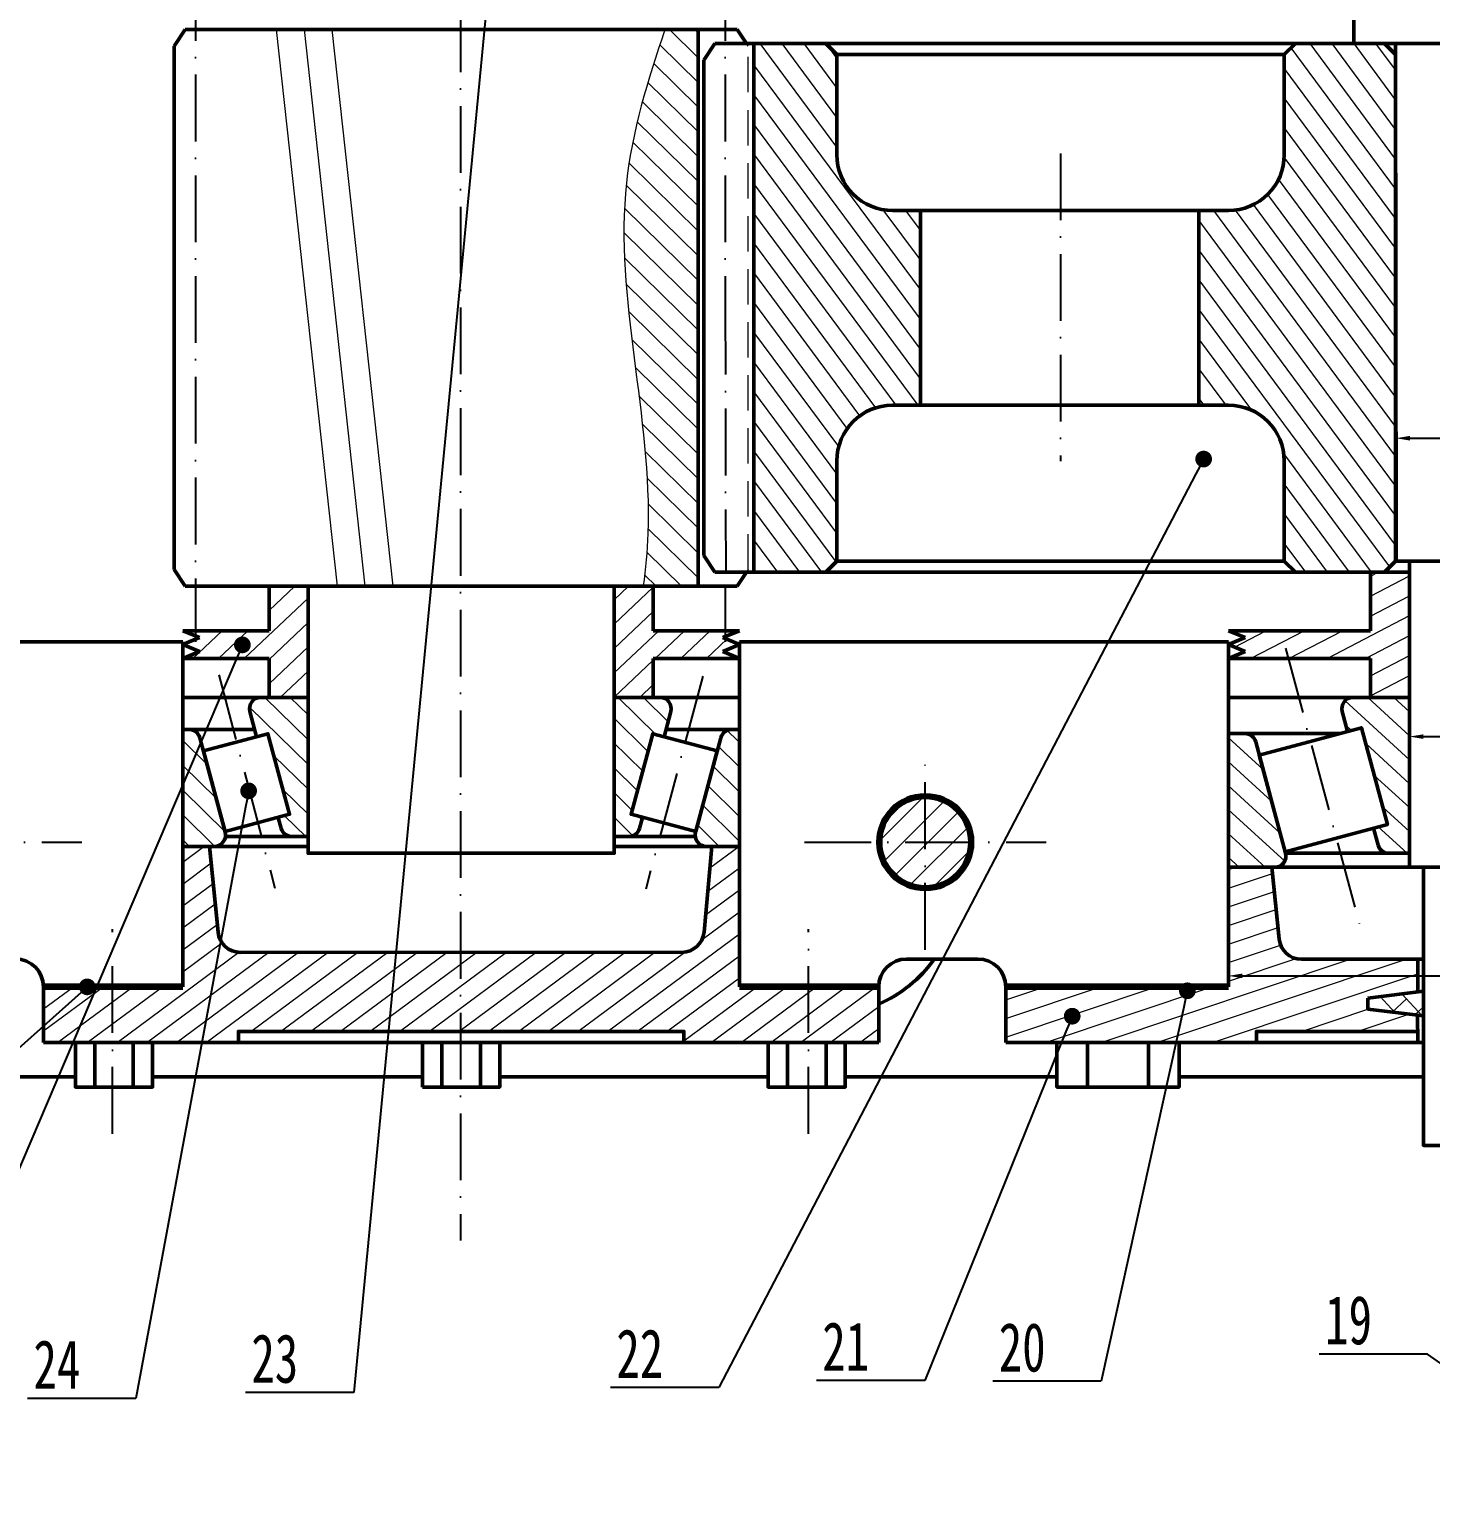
# Model space of a CAD drawing. Header units: millimetres. Extents: x -421 to 1277, y -203 to 960.
# Drawn here: x -77.4 to 174.2, y -115.7 to 150 of the extents above; entities that cross this region are included whole.
import ezdxf
from ezdxf import colors
from ezdxf.entities.mleader import LeaderData, LeaderLine
from ezdxf.math import Vec2, Vec3

# ---------------------------------------------------------------- set-up
doc = ezdxf.new("R2010")
doc.units = ezdxf.units.MM
doc.linetypes.add('ACAD_ISO10W100', pattern=[18, 12, -3, 0, -3])
doc.linetypes.add('DASHED2', pattern=[9.525, 6.35, -3.175])
doc.layers.add('center line', color=7, linetype='ACAD_ISO10W100')
for name, color, linetype, lineweight in [('label', 7, 'Continuous', 18), ('normal', 7, 'Continuous', 18), ('outline', 7, 'Continuous', 50), ('SOLID', 7, 'Continuous', 100)]:
    doc.layers.add(name, color=color, linetype=linetype, lineweight=lineweight)
doc.layers.add('show hint', color=7, linetype='DASHED2', lineweight=18, plot=False)
doc.styles.get("Standard").update_dxf_attribs({"font": '', "width": 0.707})
doc.styles.get('Standard').set_extended_font_data('SimSun')
doc.dimstyles.new('ISO-25', dxfattribs={"dimtxt": 2.5, "dimasz": 2.5, "dimexe": 1.25, "dimexo": 0.625, "dimtad": 1, "dimtxsty": 'Standard', "dimcen": 2.5, "dimadec": 0, "dimazin": 0, "dimtfac": 1, "dimtmove": 0, "dimatfit": 3, "dimfxl": 1, "dimarcsym": 0})
pattern_1 = [(315.5116, (11.2814, 1021.42), (2.224928, 2.265021), [])]

# ---------------------------------------------------------------- blocks, each defined once
blk = doc.blocks.new('_Dot')
at = {"color": 0, "linetype": 'ByBlock', "lineweight": -2}
blk.add_line((-0.5, 0), (-1, 0), dxfattribs=at)
at = {"color": 0, "linetype": 'ByBlock', "const_width": 0.5}
blk.add_lwpolyline([(-0.25, 0, 1), (0.25, 0, 1)], format="xyb", close=True, dxfattribs=at)
blk = doc.blocks.new('*D17')
at = {"layer": 'Defpoints', "color": 0, "transparency": 16777216}
for p in [(137.96, -0.5), (287.96, -0.5), (287.96, -20.02)]:
    blk.add_point(p, dxfattribs=at)
at = {"layer": 'label', "color": 0, "lineweight": -2, "transparency": 16777216}
for p, q in [((137.96, -1.12), (137.96, -21.27)), ((287.96, -1.12), (287.96, -21.27)), ((140.46, -20.02), (285.46, -20.02))]:
    blk.add_line(p, q, dxfattribs=at)
at = {"layer": 'label', "color": 0, "transparency": 16777216}
for points in [[(140.46, -19.6), (140.46, -20.44), (137.96, -20.02)], [(285.46, -19.6), (285.46, -20.44), (287.96, -20.02)]]:
    blk.add_solid(points, dxfattribs=at)
at = {"layer": 'label', "color": 0, "transparency": 16777216, "insert": (212.96, -14.1), "char_height": 8.75, "attachment_point": 5}
blk.add_mtext('%%c150H7/h6', dxfattribs=at)
blk = doc.blocks.new('*D18')
at = {"layer": 'Defpoints', "color": 0, "transparency": 16777216}
for p in [(170.46, 30), (255.46, 30), (255.46, 22.97)]:
    blk.add_point(p, dxfattribs=at)
at = {"layer": 'label', "color": 0, "lineweight": -2, "transparency": 16777216}
for p, q in [((170.46, 29.38), (170.46, 21.72)), ((255.46, 29.38), (255.46, 21.72)), ((172.96, 22.97), (252.96, 22.97))]:
    blk.add_line(p, q, dxfattribs=at)
at = {"layer": 'label', "color": 0, "transparency": 16777216}
for points in [[(172.96, 23.38), (172.96, 22.55), (170.46, 22.97)], [(252.96, 23.38), (252.96, 22.55), (255.46, 22.97)]]:
    blk.add_solid(points, dxfattribs=at)
at = {"layer": 'label', "color": 0, "transparency": 16777216, "insert": (212.82, 27.97), "char_height": 8.75, "attachment_point": 5}
blk.add_mtext('%%c85k6', dxfattribs=at)
blk = doc.blocks.new('*D19')
at = {"layer": 'Defpoints', "color": 0, "transparency": 16777216}
for p in [(258, 76.58), (168.04, 54.51), (258, 54.59)]:
    blk.add_point(p, dxfattribs=at)
at = {"layer": 'label', "color": 0, "lineweight": -2, "transparency": 16777216}
for p, q in [((168.04, 55.13), (168.04, 77.83)), ((258, 55.21), (258, 77.83)), ((170.54, 76.58), (255.5, 76.58))]:
    blk.add_line(p, q, dxfattribs=at)
at = {"layer": 'label', "color": 0, "transparency": 16777216}
for points in [[(170.54, 77), (170.54, 76.16), (168.04, 76.58)], [(255.5, 77), (255.5, 76.16), (258, 76.58)]]:
    blk.add_solid(points, dxfattribs=at)
at = {"layer": 'label', "color": 0, "transparency": 16777216, "insert": (213.02, 82.5), "char_height": 8.75, "attachment_point": 5}
blk.add_mtext('%%c90H7/r6', dxfattribs=at)

msp = doc.modelspace()

# ---------------------------------------------------------------- hatches: boundary and pattern name
at = {"layer": 'label', "transparency": 33554687}
h = msp.add_hatch(dxfattribs=at)
h.set_pattern_fill('ANSI31', color=256)
h.set_pattern_definition([(45, (212.8208, 730), (-2.245064, 2.245064), [])])
h.paths.add_polyline_path([(-246.593, 12), (-246.593, 4), (-238.593, 4, 0.4142136)])
h.paths.add_polyline_path([(-238.593, 4), (-246.593, 4), (-246.593, -4, 0.4142136)])
h.paths.add_polyline_path([(-246.593, 4), (-254.593, 4, 0.4142136), (-246.593, -4)])
h.paths.add_polyline_path([(-246.593, 12, 0.0150336), (-247.074, 11.986), (-254.593, 4.028, 0.0008863), (-254.593, 4), (-246.593, 4)])
h.paths.add_polyline_path([(-247.074, 11.986, 0.3956841), (-254.593, 4.028)], flags=17)
h.paths.add_polyline_path([(-83.25, 4), (-91.25, 4), (-91.25, -4, 0.4142136)])
h.paths.add_polyline_path([(-91.25, 12), (-91.25, 4), (-83.25, 4, 0.4142136)])
h.paths.add_polyline_path([(-91.25, 12, 0.4142136), (-99.25, 4), (-91.25, 4)])
h.paths.add_polyline_path([(-91.25, 4), (-99.25, 4, 0.4142136), (-91.25, -4)])
h.paths.add_polyline_path([(91.495, 4), (83.495, 4), (83.495, -4, 0.4142136)])
h.paths.add_polyline_path([(83.495, 12), (83.495, 4), (91.495, 4, 0.4142136)])
h.paths.add_polyline_path([(83.495, 12, 0.4142136), (75.495, 4), (83.495, 4)])
h.paths.add_polyline_path([(83.495, 4), (75.495, 4, 0.4142136), (83.495, -4)])
h.paths.add_polyline_path([(440.64, 70), (432.64, 70), (432.64, 62, 0.4142136)])
h.paths.add_polyline_path([(432.64, 78), (432.64, 70), (440.64, 70, 0.4142136)])
h.paths.add_polyline_path([(432.64, 78, 0.4142136), (424.64, 70), (432.64, 70)])
h.paths.add_polyline_path([(432.64, 70), (424.64, 70, 0.4142136), (432.64, 62)])
h.paths.add_polyline_path([(432.64, 208), (432.64, 200), (440.64, 200, 0.4142136)])
h.paths.add_polyline_path([(440.64, 200), (432.64, 200), (432.64, 192, 0.4142136)])
h.paths.add_polyline_path([(432.64, 200), (424.64, 200, 0.4142136), (432.64, 192)])
h.paths.add_polyline_path([(432.64, 208, 0.4142136), (424.64, 200), (432.64, 200)])
h.paths.add_polyline_path([(349.701, 266), (341.701, 266), (341.701, 258, 0.4142136)])
h.paths.add_polyline_path([(341.701, 274), (341.701, 266), (349.701, 266, 0.4142136)])
h.paths.add_polyline_path([(341.701, 274, 0.4142136), (333.701, 266), (341.701, 266)])
h.paths.add_polyline_path([(341.701, 266), (333.701, 266, 0.4142136), (341.701, 258)])
h.paths.add_polyline_path([(91.495, 266), (83.495, 266), (83.495, 258, 0.4142136)])
h.paths.add_polyline_path([(83.495, 274), (83.495, 266), (91.495, 266, 0.4142136)])
h.paths.add_polyline_path([(83.495, 274, 0.4142136), (75.495, 266), (83.495, 266)])
h.paths.add_polyline_path([(83.495, 266), (75.495, 266, 0.4142136), (83.495, 258)])
h.paths.add_polyline_path([(-83.25, 266), (-91.25, 266), (-91.25, 258, 0.4142136)])
h.paths.add_polyline_path([(-91.25, 274), (-91.25, 266), (-83.25, 266, 0.4142136)])
h.paths.add_polyline_path([(-91.25, 274, 0.4142136), (-99.25, 266), (-91.25, 266)])
h.paths.add_polyline_path([(-91.25, 266), (-99.25, 266, 0.4142136), (-91.25, 258)])
h.paths.add_polyline_path([(-238.593, 266), (-246.593, 266), (-246.593, 258, 0.4142136)])
h.paths.add_polyline_path([(-246.593, 274), (-246.593, 266), (-238.593, 266, 0.4142136)])
h.paths.add_polyline_path([(-246.593, 274, 0.4142136), (-254.593, 266), (-246.593, 266)])
h.paths.add_polyline_path([(-246.593, 266), (-254.593, 266, 0.4142136), (-246.593, 258)])
h.paths.add_polyline_path([(-305.361, 200), (-313.361, 200), (-313.361, 192, 0.4142136)])
h.paths.add_polyline_path([(-313.361, 208), (-313.361, 200), (-305.361, 200, 0.4142136)])
h.paths.add_polyline_path([(-313.361, 208, 0.4142136), (-321.361, 200), (-313.361, 200)])
h.paths.add_polyline_path([(-313.361, 200), (-321.361, 200, 0.4142136), (-313.361, 192)])
h.paths.add_polyline_path([(-305.361, 70), (-313.361, 70), (-313.361, 62, 0.4142136)])
h.paths.add_polyline_path([(-313.361, 78), (-313.361, 70), (-305.361, 70, 0.4142136)])
h.paths.add_polyline_path([(-313.361, 78, 0.4142136), (-321.361, 70), (-313.361, 70)])
h.paths.add_polyline_path([(-313.361, 70), (-321.361, 70, 0.4142136), (-313.361, 62)])
h = msp.add_hatch(dxfattribs=at)
h.set_pattern_fill('ANSI31', color=256, scale=0.63)
h.set_pattern_definition([(45, (212.8208, 730), (-1.4143903, 1.4143903), [])])
h.paths.add_polyline_path([(404.794, 269.162), (404.794, 266.162), (407.794, 266.162, 0.4142136)])
h.paths.add_polyline_path([(404.794, 266.162), (401.794, 266.162, 0.4142136), (404.794, 263.162)])
h.paths.add_polyline_path([(407.794, 266.162), (404.794, 266.162), (404.794, 263.162, 0.4142136)])
h.paths.add_polyline_path([(404.794, 269.162, 0.4142136), (401.794, 266.162), (404.794, 266.162)])
h.paths.add_polyline_path([(-282.794, 3.838), (-285.794, 3.838), (-285.794, 0.838, 0.4142136)])
h.paths.add_polyline_path([(-285.794, 6.838, 0.4142136), (-288.794, 3.838), (-285.794, 3.838)])
h.paths.add_polyline_path([(-285.794, 6.838), (-285.794, 3.838), (-282.794, 3.838, 0.4142136)])
h.paths.add_polyline_path([(-285.794, 3.838), (-288.794, 3.838, 0.4142136), (-285.794, 0.838)])
at = {"layer": 'normal', "transparency": 33554687}
h = msp.add_hatch(dxfattribs=at)
h.set_pattern_fill('ANSI38', color=256, angle=88)
h.set_pattern_definition([(133, (-334.5, 135), (-2.322048, -2.165345), []), (223, (-334.5, 135), (-2.478751, -6.652738), [7.9375, -4.7625])])
h.paths.add_polyline_path([(-194.861, 293.75), (-194.861, 295.75), (-200.861, 295.12), (-200.861, 290.35), (-194.861, 289.75)])
h.paths.add_polyline_path([(-148.861, 295.12), (-154.861, 295.75), (-154.861, 289.75), (-148.861, 290.35)])
h.paths.add_polyline_path([(172.96, -22.772), (162.96, -24), (162.96, -26), (172.96, -27.228)])
h.paths.add_polyline_path([(262.96, -24), (252.96, -22.772), (252.96, -27.228), (262.96, -26)])
h = msp.add_hatch(dxfattribs=at)
h.set_pattern_fill('ANSI31', color=256, angle=176)
h.set_pattern_definition(pattern_1)
edge = h.paths.add_edge_path()
edge.add_spline(control_points=[(32.158, 135), (31.103, 130.853), (28.819, 119.34), (29.398, 107.557), (30.164, 100)], knot_values=[19.9047075, 19.9047075, 19.9047075, 19.9047075, 32.7596073, 55.4048877, 55.4048877, 55.4048877, 55.4048877], degree=3, periodic=0)
edge.add_line((30.164, 100), (42.704, 100))
edge.add_line((42.704, 100), (42.704, 135))
edge.add_line((42.704, 135), (32.158, 135))
edge = h.paths.add_edge_path()
edge.add_spline(control_points=[(36.735, 150), (35.049, 145.015), (33.436, 140.023), (32.158, 135)], knot_values=[4.334826, 4.334826, 4.334826, 4.334826, 19.9047075, 19.9047075, 19.9047075, 19.9047075], degree=3, periodic=0)
edge.add_line((32.158, 135), (42.704, 135))
edge.add_line((42.704, 135), (42.704, 150))
edge.add_line((42.704, 150), (36.735, 150))
edge = h.paths.add_edge_path()
edge.add_spline(control_points=[(30.164, 100), (31.534, 86.478), (34.794, 69.605), (33.257, 53.132), (32.825, 50)], knot_values=[55.4048877, 55.4048877, 55.4048877, 55.4048877, 95.9221993, 105.4780215, 105.4780215, 105.4780215, 105.4780215], degree=3, periodic=0)
edge.add_line((32.825, 50), (42.704, 50))
edge.add_line((42.704, 50), (42.704, 100))
edge.add_line((42.704, 100), (30.164, 100))
h = msp.add_hatch(dxfattribs=at)
h.set_pattern_fill('ANSI31', color=256, angle=167)
h.set_pattern_definition([(306.5116, (11.2814, 1021.42), (2.551863, 1.889079), [])])
h.paths.add_polyline_path([(132.615, 100), (132.615, 82.5), (137.96, 82.5, -0.4142136), (147.96, 72.5), (147.96, 54.499), (149.959, 52.5), (165.96, 52.5), (167.96, 54.5), (167.96, 100)])
h.paths.add_polyline_path([(147.96, 135), (147.96, 127.5, -0.414216), (137.96, 117.5), (132.615, 117.5), (132.615, 100), (167.96, 100), (167.96, 135)])
h.paths.add_polyline_path([(149.96, 147.5), (147.96, 145.5), (147.96, 135), (167.96, 135), (167.96, 145.5), (165.96, 147.5)])
h.paths.add_polyline_path([(67.615, 127.5), (67.615, 135), (52.704, 135), (52.704, 100), (82.615, 100), (82.615, 117.5), (77.615, 117.5, -0.4142136)])
h.paths.add_polyline_path([(52.704, 147.5), (52.704, 135), (67.615, 135), (67.615, 145.5), (65.615, 147.5)])
h.paths.add_polyline_path([(52.704, 100), (52.704, 52.5), (65.614, 52.5), (67.614, 54.5), (67.614, 72.5, -0.4142136), (77.614, 82.5), (82.615, 82.5), (82.615, 100)])
h.paths.add_polyline_path([(257.961, 100), (258.002, 54.458), (259.96, 52.5), (262.46, 52.5), (275.961, 52.5), (277.96, 54.499), (277.96, 72.5, -0.4142136), (287.96, 82.5), (293.305, 82.5), (293.305, 100)])
h.paths.add_polyline_path([(257.929, 135), (257.961, 100), (293.305, 100), (293.305, 117.5), (287.96, 117.5, -0.414216), (277.96, 127.5), (277.96, 135)])
h.paths.add_polyline_path([(259.96, 147.5), (257.92, 145.5), (257.929, 135), (277.96, 135), (277.96, 145.5), (275.96, 147.5)])
h.paths.add_polyline_path([(358.305, 135), (358.305, 127.5, -0.4142136), (348.305, 117.5), (343.305, 117.5), (343.305, 100), (373.216, 100), (373.216, 135)])
h.paths.add_polyline_path([(360.304, 147.5), (358.305, 145.5), (358.305, 135), (373.216, 135), (373.216, 147.5)])
h.paths.add_polyline_path([(343.305, 100), (343.305, 82.5), (348.305, 82.5, -0.4142136), (358.305, 72.5), (358.305, 54.5), (360.305, 52.5), (373.216, 52.5), (373.216, 100)])
h = msp.add_hatch(dxfattribs=at)
h.set_pattern_fill('ANSI31', color=256, angle=248)
h.set_pattern_definition([(27.5116, (11.2814, 1021.42), (-1.466622, 2.815962), [])])
h.paths.add_polyline_path([(262.46, 37), (287.959, 37), (284.96, 38.25), (287.96, 39.5), (284.96, 40.75), (287.96, 42), (262.46, 42), (262.46, 52.5), (255.46, 52.5), (255.46, 30), (262.46, 30)])
h.paths.add_polyline_path([(163.46, 37), (163.46, 30), (170.46, 30), (170.46, 52.5), (165.46, 52.5), (163.46, 52.5), (163.46, 42), (137.96, 42), (140.96, 40.75), (137.96, 39.5), (140.96, 38.25), (137.96, 37)])
h = msp.add_hatch(dxfattribs=at)
h.set_pattern_fill('ANSI31', color=256, angle=264)
h.set_pattern_definition([(43.5116, (11.2814, 1021.42), (-2.185992, 2.302621), [])])
h.paths.add_polyline_path([(34.639, 42), (34.639, 50), (27.639, 50), (27.639, 40), (27.639, 30), (34.639, 30), (34.639, 37), (50.139, 37), (47.139, 38.25), (50.139, 39.5), (47.139, 40.75), (47.565, 40.928), (47.565, 42)])
h.paths.add_polyline_path([(-34.361, 42), (-47.565, 42), (-47.565, 41.044), (-46.861, 40.75), (-49.861, 39.5), (-46.861, 38.25), (-49.861, 37), (-34.361, 37), (-34.361, 30), (-27.361, 30), (-27.361, 40), (-27.361, 50), (-34.361, 50)])
h = msp.add_hatch(dxfattribs=at)
h.set_pattern_fill('ANSI31', color=256, angle=176)
h.set_pattern_definition(pattern_1)
h.paths.add_polyline_path([(-46.146, 20.386), (-46.784, 22.768, 0.3394543), (-48.716, 24.25), (-49.861, 24.25), (-49.861, 3.25), (-44.161, 3.25, 0.5142155), (-42.268, 5.896), (-42.264, 5.897)])
h.paths.add_polyline_path([(-27.361, 30), (-35.866, 30, 0.4931454), (-37.798, 27.482), (-36.583, 22.949), (-34.555, 23.492), (-30.673, 9.003), (-32.701, 8.46), (-32.171, 6.482, 0.3394543), (-30.239, 5), (-27.361, 5)])
h = msp.add_hatch(dxfattribs=at)
h.set_pattern_fill('ANSI31', color=256, angle=176)
h.set_pattern_definition(pattern_1)
h.paths.add_polyline_path([(46.146, 20.386), (46.784, 22.768, -0.3394543), (48.716, 24.25), (49.861, 24.25), (49.861, 3.25), (44.161, 3.25, -0.5142155), (42.268, 5.896), (42.264, 5.897)])
h.paths.add_polyline_path([(27.361, 30), (35.866, 30, -0.4931454), (37.798, 27.482), (36.583, 22.949), (34.555, 23.492), (30.673, 9.003), (32.701, 8.46), (32.171, 6.482, -0.3394543), (30.239, 5), (27.361, 5)])
h = msp.add_hatch(dxfattribs=at)
h.set_pattern_fill('ANSI31', color=256, angle=178)
h.set_pattern_definition([(317.5116, (11.2814, 1021.42), (2.144525, 2.34129), [])])
h.paths.add_polyline_path([(137.96, 23.5), (137.96, -0.5), (145.96, -0.5), (146.27, -0.5, 0.5311344), (148.126, 2.246), (148.14, 2.25), (143.481, 19.636), (142.843, 22.018, 0.3394543), (140.911, 23.5)])
h.paths.add_polyline_path([(165.46, 30), (160.311, 30, 0.4931454), (158.379, 27.482), (159.343, 23.886), (161.834, 24.554), (166.493, 7.167), (164.001, 6.5), (164.81, 3.482, 0.3394543), (166.742, 2), (170.46, 2), (170.46, 30)])
h = msp.add_hatch(dxfattribs=at)
h.set_pattern_fill('ANSI31', color=256, angle=257)
h.set_pattern_definition([(36.5116, (11.2814, 1021.42), (-1.889079, 2.551863), [])])
h.paths.add_polyline_path([(0.139, -15.75), (0, -15.75), (0, -30), (40.139, -30), (40.139, -32), (75.139, -32), (75.139, -22), (50.139, -22), (50.139, 3.25), (45.139, 3.25), (43.761, -12.152, -0.3886332), (39.772, -15.795)])
h.paths.add_polyline_path([(-39.532, -15.795, -0.3856419), (-43.517, -12.193), (-45.061, 3.25), (-49.861, 3.25), (-49.861, -22), (-74.861, -22), (-74.861, -32), (-39.861, -32), (-39.861, -30), (0, -30), (0, -15.75)])
h = msp.add_hatch(dxfattribs=at)
h.set_pattern_fill('ANSI31', color=256, angle=239)
h.set_pattern_definition([(18.5116, (11.2814, 1021.42), (-1.008052, 3.010724), [])])
h.paths.add_polyline_path([(171.941, -30), (171.913, -27.099), (162.96, -26), (162.96, -24), (171.943, -22.897), (171.931, -17.002), (151.042, -17.042, -0.3858701), (147.054, -13.44), (145.76, -0.5), (137.96, -0.5), (137.96, -22), (97.96, -22), (97.96, -32), (142.96, -32), (142.96, -30)])
edge = h.paths.add_edge_path()
edge.add_line((294.21, -32), (294.818, -30.005))
edge.add_line((294.818, -30.005), (295.442, -28.008))
edge.add_line((295.442, -28.008), (296.082, -26.008))
edge.add_line((296.082, -26.008), (296.739, -24.005))
edge.add_line((296.739, -24.005), (297.414, -22))
edge.add_line((297.414, -22), (287.96, -22))
edge.add_line((287.96, -22), (287.96, -0.5))
edge.add_line((287.96, -0.5), (279.96, -0.5))
edge.add_line((279.96, -0.5), (278.826, -13.393))
edge.add_arc((274.842, -13.042), 4, 269.88896, 354.97576, ccw=False)
edge.add_line((274.834, -17.042), (253.989, -17.002))
edge.add_line((253.989, -17.002), (253.977, -22.897))
edge.add_line((253.977, -22.897), (262.96, -24))
edge.add_line((262.96, -24), (262.96, -26))
edge.add_line((262.96, -26), (254.007, -27.099))
edge.add_line((254.007, -27.099), (253.979, -30))
edge.add_line((253.979, -30), (282.96, -30))
edge.add_line((282.96, -30), (282.96, -32))
edge.add_line((282.96, -32), (294.21, -32))

# ---------------------------------------------------------------- linework, layer by layer
at = {"layer": 'center line'}
for p, q in [((0, 190.563), (0, -67.576)), ((-47.565, 160), (-47.565, 40)), ((47.565, 160), (47.565, 100)), ((107.787, 127.763), (107.787, 72.464)), ((47.565, 50), (47.565, 40)), ((148.164, 38.865), (161.81, -12.061)), ((-43.348, 34.069), (-33.322, -4.235)), ((43.533, 33.818), (33.286, -4.428)), ((83.495, -15.334), (83.495, 18.433)), ((-111.389, 4), (-67.997, 4)), ((61.799, 4), (105.191, 4)), ((-62.5, -48.374), (-62.5, -11.612)), ((62.5, -48.374), (62.5, -11.612))]:
    msp.add_line(p, q, dxfattribs=at)
for points in [[(47.565, 147.5), (47.475, 147.5)], [(47.565, 100), (47.655, 52.5)], [(47.565, 52.5), (47.475, 52.5)]]:
    msp.add_lwpolyline(points, dxfattribs=at)
at = {"layer": 'normal'}
for p, q in [((-33.073, 150), (-22.15, 50)), ((-28.073, 150), (-17.15, 50)), ((-23.073, 150), (-12.15, 50)), ((51.704, 147), (51.371, 147.5)), ((51.704, 53), (51.371, 52.5))]:
    msp.add_line(p, q, dxfattribs=at)
msp.add_open_spline([(36.735, 150), (33.658, 140.899), (24.524, 111.503), (35.489, 77.055), (33.257, 53.132), (32.825, 50)], degree=3, knots=[4.334667, 4.334667, 4.334667, 4.334667, 32.7596073, 95.9221993, 105.4780215, 105.4780215, 105.4780215, 105.4780215], dxfattribs=at)
at = {"layer": 'outline'}
for p, q in [((-49.426, 150), (-51.426, 147)), ((-49.426, 150), (49.704, 150)), ((42.704, 150), (42.704, 50)), ((49.704, 150), (51.371, 147.5)), ((-51.426, 147), (-51.426, 53)), ((45.704, 147.5), (43.704, 144.5)), ((52.704, 147.5), (52.704, 52.5)), ((67.615, 145.5), (65.615, 147.5)), ((67.615, 147.5), (67.615, 147.5)), ((147.96, 145.5), (149.96, 147.5)), ((167.96, 145.5), (165.96, 147.5)), ((43.704, 144.5), (43.704, 55.5)), ((67.615, 145.5), (67.615, 127.5)), ((147.96, 145.5), (67.615, 145.5)), ((147.96, 145.5), (147.96, 127.5)), ((137.96, 117.5), (77.615, 117.5)), ((82.615, 117.5), (82.615, 82.5)), ((132.615, 117.5), (132.615, 82.5)), ((137.96, 82.5), (77.614, 82.5)), ((67.614, 72.5), (67.614, 54.5)), ((147.96, 72.5), (147.96, 54.499)), ((45.704, 52.5), (43.704, 55.5)), ((67.614, 54.5), (65.614, 52.5)), ((147.959, 54.5), (67.614, 54.5)), ((147.959, 54.5), (149.959, 52.5)), ((165.96, 52.5), (167.96, 54.5)), ((-49.426, 50), (-51.426, 53)), ((49.704, 50), (51.371, 52.5)), ((163.46, 42), (163.46, 52.5)), ((165.46, 52.5), (170.46, 52.5)), ((-27.361, 40), (-27.361, 50)), ((27.639, 40), (27.639, 50)), ((-34.361, 42), (-49.861, 42)), ((-49.861, 42), (-46.861, 40.75)), ((-46.861, 40.75), (-49.861, 39.5)), ((-49.861, 40), (-49.861, 35)), ((34.639, 42), (50.139, 42)), ((50.139, 42), (47.139, 40.75)), ((47.139, 40.75), (50.139, 39.5)), ((50.139, 40), (50.139, 35)), ((137.96, 42), (163.46, 42)), ((137.96, 42), (140.96, 40.75)), ((140.96, 40.75), (137.96, 39.5)), ((137.96, 35), (137.96, 40)), ((-49.861, 39.5), (-46.861, 38.25)), ((-46.861, 38.25), (-49.861, 37)), ((50.139, 39.5), (47.139, 38.25)), ((47.139, 38.25), (50.139, 37)), ((137.96, 39.5), (140.96, 38.25)), ((140.96, 38.25), (137.96, 37)), ((-49.861, 37), (-34.361, 37)), ((-34.361, 37), (-34.361, 30)), ((50.139, 37), (34.639, 37)), ((34.639, 37), (34.639, 30)), ((163.46, 37), (137.96, 37)), ((163.46, 30), (163.46, 37)), ((-27.361, 30), (-49.861, 30)), ((-49.861, 30), (-49.861, 3.25)), ((32.639, 30), (27.639, 30)), ((27.639, 30), (50.139, 30)), ((50.139, 30), (50.139, 3.25)), ((137.96, -0.5), (137.96, 30)), ((137.96, 30), (170.46, 30)), ((170.46, 30), (165.46, 30)), ((-37.798, 27.482), (-36.583, 22.949)), ((37.798, 27.482), (36.583, 22.949)), ((158.379, 27.482), (159.343, 23.886)), ((-49.861, 24.25), (-36.931, 24.25)), ((49.861, 24.25), (36.931, 24.25)), ((-46.784, 22.768), (-42.229, 5.768)), ((46.784, 22.768), (42.229, 5.768)), ((137.96, 23.5), (157.901, 23.5)), ((142.843, 22.018), (148.207, 2)), ((-32.701, 8.46), (-32.171, 6.482)), ((32.701, 8.46), (32.171, 6.482)), ((164.001, 6.5), (164.81, 3.482)), ((-49.861, 3.25), (-27.361, 3.25)), ((-49.861, 3.25), (-44.861, 3.25)), ((-49.861, 3.25), (-27.361, 3.25)), ((-45.061, 3.25), (-43.517, -12.193)), ((-42.177, 5), (-27.361, 5)), ((42.177, 5), (27.361, 5)), ((50.139, 3.25), (27.639, 3.25)), ((45.139, 3.25), (43.761, -12.152)), ((148.207, 2), (170.46, 2)), ((170.46, -0.5), (137.96, -0.5)), ((137.96, -0.5), (145.96, -0.5)), ((137.96, -0.5), (145.96, -0.5)), ((145.76, -0.5), (147.054, -13.44)), ((-39.532, -15.795), (0.139, -15.75)), ((39.772, -15.795), (0.139, -15.75)), ((92.96, -17), (80.139, -17)), ((151.042, -17.042), (172.96, -17)), ((171.943, -22.897), (171.931, -17.004)), ((-49.861, -22), (-74.861, -22)), ((-74.861, -22), (-74.861, -32)), ((50.139, -22), (75.139, -22)), ((75.139, -22), (75.139, -32)), ((137.96, -22), (97.96, -22)), ((97.96, -22), (97.96, -32)), ((162.96, -24), (172.96, -22.772)), ((162.96, -26), (162.96, -24)), ((162.96, -26), (172.96, -27.228)), ((171.96, -32), (171.913, -27.099)), ((172.96, -35), (172.96, -30)), ((-74.861, -32), (-39.861, -32)), ((-39.861, -32), (40.139, -32)), ((75.139, -32), (40.139, -32)), ((97.96, -32), (172.96, -32)), ((-113.37, -38.138), (-69.13, -38.138)), ((-55.178, -38.138), (-6.791, -38.138)), ((7.069, -38.138), (55.315, -38.138)), ((69.13, -38.138), (107.129, -38.138)), ((129.069, -38.138), (172.96, -38.138))]:
    msp.add_line(p, q, dxfattribs=at)
at = {"layer": 'outline', "extrusion": (0, 0, -1)}
for p, q in [((-49.861, 40), (-132.361, 40)), ((-49.861, -22), (-49.861, 40)), ((137.96, 40), (50.139, 40)), ((50.139, 40), (50.139, -22)), ((137.96, -22), (137.96, 40))]:
    msp.add_line(p, q, dxfattribs=at)
at = {"layer": 'outline'}
for points in [[(160.46, 147.5), (265.46, 147.5), (265.46, 228), (160.46, 228)], [(167.96, 147.5), (257.918, 147.5), (258.002, 54.507), (168.044, 54.507)], [(143.481, 19.636), (148.14, 2.25), (166.493, 7.167), (161.834, 24.554)], [(-46.146, 20.386), (-42.264, 5.897), (-30.673, 9.003), (-34.555, 23.492)], [(46.146, 20.386), (42.264, 5.897), (30.673, 9.003), (34.555, 23.492)], [(172.96, -0.5), (252.96, -0.5), (252.96, -50.5), (172.96, -50.5)], [(-55.27, -32), (-69.13, -32), (-69.13, -40), (-55.27, -40)], [(-58.735, -32), (-65.665, -32), (-65.665, -40), (-58.735, -40)], [(-6.791, -40), (7.069, -40), (7.069, -32), (-6.791, -32)], [(-3.326, -40), (3.604, -40), (3.604, -32), (-3.326, -32)], [(55.27, -32), (69.13, -32), (69.13, -40), (55.27, -40)], [(58.735, -32), (65.665, -32), (65.665, -40), (58.735, -40)], [(129.069, -32), (107.129, -32), (107.129, -40), (129.069, -40)], [(123.584, -32), (112.614, -32), (112.614, -40), (123.584, -40)]]:
    msp.add_lwpolyline(points, close=True, dxfattribs=at)
for points in [[(167.96, 54.5), (167.96, 147.5), (45.704, 147.5)], [(170.46, 147.5), (170.46, 147.5)], [(43.704, 144.5), (43.704, 55.5)], [(170.46, 54.507), (170.46, -0.5), (255.46, -0.5), (255.46, 54.507)], [(45.704, 52.5), (167.96, 52.5)], [(-49.426, 50), (49.704, 50)], [(-34.361, 50), (-34.361, 42)], [(34.639, 42), (34.639, 50)], [(-27.361, 40), (-27.361, 2), (27.639, 2), (27.639, 40)], [(40.139, -32), (40.139, -32), (40.139, -30), (-39.861, -30), (-39.861, -32)], [(171.941, -30), (142.96, -30), (142.96, -32)]]:
    msp.add_lwpolyline(points, dxfattribs=at)
for radius in [8.5, 8]:
    msp.add_circle((83.495, 4), radius, dxfattribs=at)
for centre, radius, start, end in [((77.615, 127.5), 10, 179.99952, 269.99952), ((137.96, 127.5), 10, 269.99952, 0), ((77.614, 72.5), 10, 90, 180), ((137.96, 72.5), 10, 0, 90), ((-35.866, 28), 2, 90, 195), ((35.866, 28), 2, 345, 90), ((160.311, 28), 2, 90, 195), ((-48.716, 22.25), 2, 15, 90), ((48.716, 22.25), 2, 90, 165), ((140.911, 21.5), 2, 15, 90), ((-44.161, 5.25), 2, 270, 15), ((-30.239, 7), 2, 195, 270), ((30.239, 7), 2, 270, 345), ((44.161, 5.25), 2, 165, 270), ((166.742, 4), 2, 195, 270), ((146.27, 1.5), 2, 270, 15), ((-39.536, -11.795), 4, 185.71059, 270.06551), ((39.776, -11.795), 4, 269.93449, 354.8856), ((151.034, -13.042), 4, 185.71059, 270.11104), ((-79.861, -22), 5, 0, 90), ((80.139, -22), 5, 90, 180), ((65.5, -3.138), 24, 293.67897, 324.71826), ((92.96, -22), 5, 0, 90)]:
    msp.add_arc(centre, radius, start, end, dxfattribs=at)
at = {"layer": 'show hint'}
msp.add_lwpolyline([(51.704, 53), (51.704, 147)], dxfattribs=at)
at = {"layer": 'SOLID'}
for p, q in [((-49.861, -22), (-74.861, -22)), ((75.139, -22), (50.139, -22)), ((137.96, -22), (97.96, -22))]:
    msp.add_line(p, q, dxfattribs=at)

# ---------------------------------------------------------------- dimensions: what is measured, and where the dimension line sits
at = {"layer": 'label'}
for base, p1, p2, text, override, picture, middle in [((258.002, 76.581), (168.044, 54.507), (258.002, 54.588), '%%c90H7/r6', {"dimtxt": 8.75, "dimdsep": 46, "dimldrblk": 'Dot'}, '*D19', (213.023, 82.504)), ((287.96, -20.021), (137.96, -0.5), (287.96, -0.5), '%%c150H7/h6', {"dimtxt": 8.75, "dimgap": 0.625, "dimtol": 0, "dimlim": 0, "dimtp": 0.01, "dimtm": 0.01, "dimldrblk": 'Dot'}, '*D17', (212.96, -14.098))]:
    dim = msp.add_linear_dim(base=base, p1=p1, p2=p2, text=text, dimstyle='ISO-25', override=override, dxfattribs=at)
    dim.commit()
    dim.dimension.update_dxf_attribs({"geometry": picture, "text_midpoint": middle})
dim = msp.add_linear_dim(base=(255.46, 22.966), p1=(170.46, 30), p2=(255.46, 30), text='%%c85k6', dimstyle='ISO-25', override={"dimtxt": 8.75, "dimdsep": 46, "dimldrblk": 'Dot'}, dxfattribs=at)
dim.commit()
dim.dimension.update_dxf_attribs({"geometry": '*D18', "text_midpoint": (212.821, 22.966), "dimtype": 160})

# ---------------------------------------------------------------- leaders
ml = msp.add_multileader_mtext('Standard', dxfattribs=at)
ml.set_content('23', color=256)
ml.set_leader_properties()
ml.set_arrow_properties(name='DOT')
ml.build(insert=Vec2(0, 0))
ml.multileader.update_dxf_attribs({"text_left_attachment_type": 6, "text_right_attachment_type": 6, "arrow_head_size": 3})
ctx = ml.context
ctx.base_point, ctx.char_height, ctx.arrow_head_size, ctx.plane_origin = Vec3(-42.158, -94.88), 8.75, 3, Vec3(6.013, 167.666)
ctx.left_attachment, ctx.right_attachment, ctx.text_align_type = 6, 6, 2
notes = []
notes.append((ctx, [(0, (1, 1, 0), (-19.123, -94.88), (-1, 0), 8, [(0, [(6.013, 167.666)], 0, [])])]))
ctx.mtext.insert, ctx.mtext.alignment, ctx.mtext.flow_direction = Vec3(-29.123, -84.38), 3, 5
ml = msp.add_multileader_mtext('Standard', dxfattribs=at)
ml.set_content('22', color=256)
ml.set_leader_properties()
ml.set_arrow_properties(name='DOT')
ml.build(insert=Vec2(0, 0))
ml.multileader.update_dxf_attribs({"text_left_attachment_type": 6, "text_right_attachment_type": 6, "arrow_head_size": 3})
ctx = ml.context
ctx.base_point, ctx.char_height, ctx.arrow_head_size, ctx.plane_origin = Vec3(23.392, -94), 8.75, 3, Vec3(38.546, 8.058)
ctx.left_attachment, ctx.right_attachment, ctx.text_align_type = 6, 6, 2
notes.append((ctx, [(0, (1, 1, 0), (46.427, -94), (-1, 0), 8, [(0, [(133.485, 72.836)], 0, [])])]))
ctx.mtext.insert, ctx.mtext.alignment, ctx.mtext.flow_direction = Vec3(36.427, -83.5), 3, 5
ml = msp.add_multileader_mtext('Standard', dxfattribs=at)
ml.set_content('25', color=256)
ml.set_leader_properties()
ml.set_arrow_properties(name='DOT')
ml.build(insert=Vec2(0, 0))
ml.multileader.update_dxf_attribs({"text_left_attachment_type": 6, "text_right_attachment_type": 6, "arrow_head_size": 3})
ctx = ml.context
ctx.base_point, ctx.char_height, ctx.arrow_head_size, ctx.plane_origin = Vec3(-119.882, -95.855), 8.75, 3, Vec3(-39.146, 39.445)
ctx.left_attachment, ctx.right_attachment, ctx.text_align_type = 6, 6, 2
notes.append((ctx, [(0, (1, 1, 0), (-96.848, -95.855), (-1, 0), 8, [(0, [(-39.146, 39.445)], 0, [])])]))
ctx.mtext.insert, ctx.mtext.alignment, ctx.mtext.flow_direction = Vec3(-106.848, -85.355), 3, 5
ml = msp.add_multileader_mtext('Standard', dxfattribs=at)
ml.set_content('24', color=256)
ml.set_leader_properties()
ml.set_arrow_properties(name='DOT')
ml.build(insert=Vec2(0, 0))
ml.multileader.update_dxf_attribs({"text_left_attachment_type": 6, "text_right_attachment_type": 6, "arrow_head_size": 3})
ctx = ml.context
ctx.base_point, ctx.char_height, ctx.arrow_head_size, ctx.plane_origin = Vec3(-81.629, -95.951), 8.75, 3, Vec3(-38.026, 13.221)
ctx.left_attachment, ctx.right_attachment, ctx.text_align_type = 6, 6, 2
notes.append((ctx, [(0, (1, 1, 0), (-58.254, -95.951), (-1, 0), 8, [(0, [(-38.026, 13.221)], 0, [])])]))
ctx.mtext.insert, ctx.mtext.alignment, ctx.mtext.flow_direction = Vec3(-68.254, -85.451), 3, 5
ml = msp.add_multileader_mtext('Standard', dxfattribs=at)
ml.set_content('', color=256)
ml.set_leader_properties()
ml.set_arrow_properties(name='DOT')
ml.build(insert=Vec2(0, 0))
ml.multileader.update_dxf_attribs({"text_left_attachment_type": 6, "text_right_attachment_type": 6, "arrow_head_size": 3})
ctx = ml.context
ctx.base_point, ctx.char_height, ctx.arrow_head_size, ctx.plane_origin = Vec3(-160.557, -94.861), 8.75, 3, Vec3(-67.009, -20.342)
ctx.left_attachment, ctx.right_attachment, ctx.text_align_type = 6, 6, 2
notes.append((ctx, [(0, (1, 1, 0), (-148.557, -94.861), (-1, 0), 8, [(0, [(-67.009, -22)], 0, [])])]))
ctx.mtext.insert, ctx.mtext.alignment, ctx.mtext.flow_direction = Vec3(-158.557, -86.111), 3, 5
ml = msp.add_multileader_mtext('Standard', dxfattribs=at)
ml.set_content('20', color=256)
ml.set_leader_properties()
ml.set_arrow_properties(name='DOT')
ml.build(insert=Vec2(0, 0))
ml.multileader.update_dxf_attribs({"text_left_attachment_type": 6, "text_right_attachment_type": 6, "arrow_head_size": 3})
ctx = ml.context
ctx.base_point, ctx.char_height, ctx.arrow_head_size, ctx.plane_origin = Vec3(91.923, -92.859), 8.75, 3, Vec3(146.245, -31.755)
ctx.left_attachment, ctx.right_attachment, ctx.text_align_type = 6, 6, 2
notes.append((ctx, [(0, (1, 1, 0), (115.104, -92.859), (-1, 0), 8, [(0, [(130.565, -22.706)], 0, [])])]))
ctx.mtext.insert, ctx.mtext.alignment, ctx.mtext.flow_direction = Vec3(105.104, -82.359), 3, 5
ml = msp.add_multileader_mtext('Standard', dxfattribs=at)
ml.set_content('21', color=256)
ml.set_leader_properties()
ml.set_arrow_properties(name='DOT')
ml.build(insert=Vec2(0, 0))
ml.multileader.update_dxf_attribs({"text_left_attachment_type": 6, "text_right_attachment_type": 6, "arrow_head_size": 3})
ctx = ml.context
ctx.base_point, ctx.char_height, ctx.arrow_head_size, ctx.plane_origin = Vec3(60.866, -92.72), 8.75, 3, Vec3(98.657, 71.248)
ctx.left_attachment, ctx.right_attachment, ctx.text_align_type = 6, 6, 2
notes.append((ctx, [(0, (1, 1, 0), (83.415, -92.72), (-1, 0), 8, [(0, [(109.88, -27.266)], 0, [])])]))
ctx.mtext.insert, ctx.mtext.alignment, ctx.mtext.flow_direction = Vec3(73.415, -82.22), 3, 5
ml = msp.add_multileader_mtext('Standard', dxfattribs=at)
ml.set_content('19', color=256)
ml.set_leader_properties()
ml.set_arrow_properties(name='DOT')
ml.build(insert=Vec2(0, 0))
ml.multileader.update_dxf_attribs({"text_left_attachment_type": 6, "text_right_attachment_type": 6, "arrow_head_size": 3})
ctx = ml.context
ctx.base_point, ctx.char_height, ctx.arrow_head_size, ctx.plane_origin = Vec3(151.361, -87.973), 8.75, 3, Vec3(117.521, -15.648)
ctx.left_attachment, ctx.right_attachment, ctx.text_align_type = 6, 6, 2
notes.append((ctx, [(1, (1, 1, 0), (173.715, -87.973), (-1, 0), 8, [(0, [(210.521, -114.208)], 0, [])])]))
ctx.mtext.insert, ctx.mtext.alignment, ctx.mtext.flow_direction = Vec3(163.715, -77.473), 3, 5
for ctx, leaders in notes:
    for number, flags, end, landing, length, lines in leaders:
        leader = LeaderData()
        leader.index, (leader.has_last_leader_line, leader.has_dogleg_vector, leader.attachment_direction) = number, flags
        leader.last_leader_point, leader.dogleg_vector, leader.dogleg_length = Vec3(end), Vec3(landing), length
        for number, points, colour, breaks in lines:
            line = LeaderLine()
            line.index, line.vertices, line.color, line.breaks = number, Vec3.list(points), colors.encode_raw_color(colour), breaks
            leader.lines.append(line)
        ctx.leaders.append(leader)

doc.saveas('drawing.dxf')
